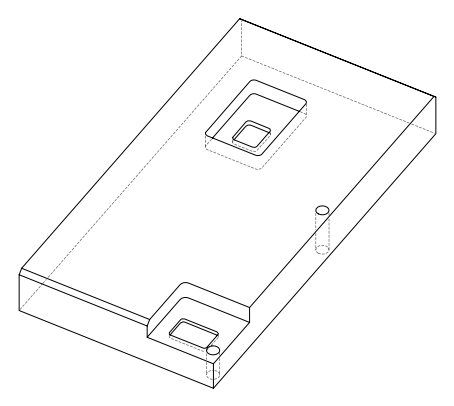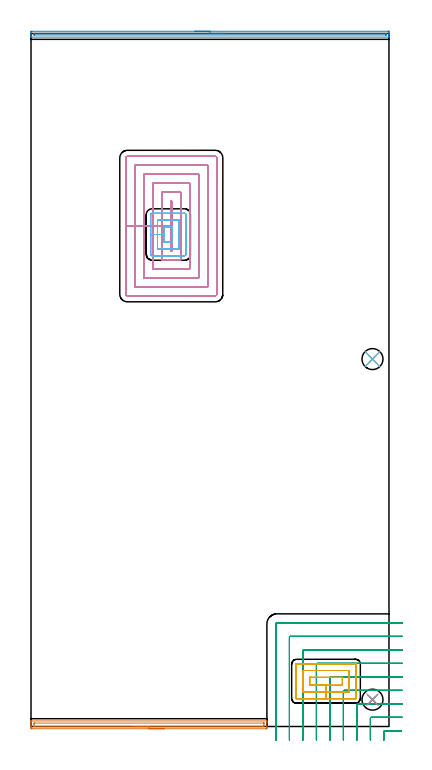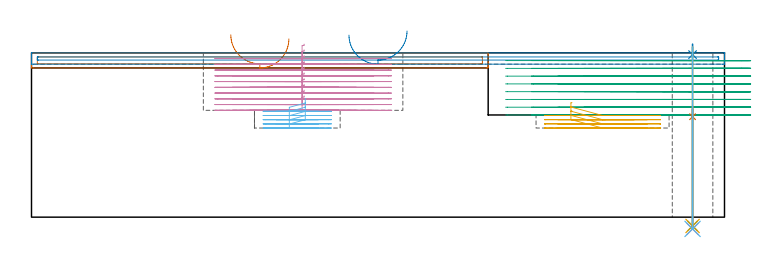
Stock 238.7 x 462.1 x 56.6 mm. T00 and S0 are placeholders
(PLAN: 12 operations, 8 tool changes, 51.1 min)
(1 AREA_MILL | FG_CHAMFER_SURFACE | UGT0205_001 | 2.7 min | 2176 mm3)
(2 AREA_MILL_1 | FG_CHAMFER_SURFACE_1 | UGT0205_001 | 3.98 min | 1815 mm3)
(3 MILL_CORNER_NOTCH_RECTANGULAR | CORNER_NOTCH_RECTANGULAR | NXT0201_011 | Follow Part, ap 3, ae 75% | 14.63 min | 130594 mm3)
(4 MILL_RECTANGULAR_POCKET | POCKET_RECTANGULAR_STRAIGHT | NXT0201_009 | Follow Part, ap 2, ae 75% | 23.88 min | 136990 mm3)
(5 MILL_RECTANGULAR_POCKET_1 | POCKET_RECTANGULAR_STRAIGHT_1 | UGT0201_014 | Follow Part, ap 1.5, ae 75% | 2.53 min | 6007 mm3)
(6 MILL_RECTANGULAR_POCKET_2 | POCKET_RECTANGULAR_STRAIGHT_2 | UGT0201_014 | Follow Part, ap 1.5, ae 75% | 2.47 min | 6091 mm3)
(7 SPOT_DRILL | STEP1HOLE | NXT0321_9005460120000 | 0.03 min | 4 mm3)
(8 SPOT_DRILL_1 | STEP1HOLE_1 | NXT0321_9005460120000 | 0.03 min | 3 mm3)
(9 DRILL_THROUGH_HOLE_INTO_CENTER | STEP1HOLE | NXT0301_055 | 0.17 min | 1942 mm3)
(10 DRILL_TO_ENLARGE_THROUGH_HOLE | STEP1HOLE | NXT0301_104 | 0.17 min | 3464 mm3)
(11 DRILL_THROUGH_HOLE_INTO_CENTER_1 | STEP1HOLE_1 | NXT0301_055 | 0.25 min | 3110 mm3)
(12 DRILL_TO_ENLARGE_THROUGH_HOLE_1 | STEP1HOLE_1 | NXT0301_104 | 0.25 min | 5580 mm3)
(TOOL UGT0205_001 | Chamfer Mill 20 x 3 x 45 deg. | D20 FL50 Z2)
(TOOL NXT0201_011 | ENDMILL 12mm [2P460-1200-NA 1630] | D12 FL38 Z6)
(TOOL NXT0201_009 | ENDMILL 8mm [2P460-0800-NA 1630] | D8 FL26 Z6)
(TOOL UGT0201_014 | End mill 6 mm | D6 FL24 Z4)
(TOOL NXT0321_9005460120000 | NC Spot Drill, 142deg, 12mm, Carbide, Uncoated | D12 PA142 FL30 Z2)
(TOOL NXT0301_055 | Carbide Drill 8.4mm [860.1-0840-042A1-MM 2214] | D8.4 PA140 FL61 Z2)
(TOOL NXT0301_104 | Carbide Drill 14mm [860.1-1400-112A1-MM 2214] | D14 PA140 FL123 Z2)
(OP 1 AREA_MILL)
G17 G21 G94 G90
T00 M6
G54
G17 G0 G90 X88.65 Y-1.5 S1061 M3
G43 Z66.6 H0
Z61.4
G94 G1 X88.612 Z60.528 F250.
X88.498 Z59.664
X88.309 Z58.812
X88.047 Z57.98
X87.713 Z57.174
X87.31 Z56.4
X86.842 Z55.664
X86.31 Z54.972
X85.721 Z54.329
X85.078 Z53.74
X84.386 Z53.208
X83.65 Z52.74
X82.876 Z52.337
X82.07 Z52.003
X81.238 Z51.741
X80.387 Z51.552
X79.522 Z51.438
X78.65 Z51.4
X0.599
X0.192 Y-1.496 Z51.401
X0.01 Y-1.491 Z51.405
X0. Y-1.095 Z51.8
Y-0.807 Z52.088
Y-0.217 Z52.677
Y0.359 Z53.256
Y0.661 Z53.558
Y2.417 Z55.312
Y3.021 Z55.92
Y3.422 Z56.321
X0.002 Y3.563 Z56.455
X0.01 Y3.698 Z56.588
X0.153 Y3.7 Z56.6
X157.147
X157.29 Y3.698 Z56.588
X157.298 Y3.563 Z56.455
X157.3 Y3.422 Z56.321
Y3.02 Z55.92
Y2.417 Z55.312
Y0.359 Z53.257
Y-0.217 Z52.677
Y-0.807 Z52.088
X157.297 Y-1.095 Z51.8
X157.29 Y-1.491 Z51.405
X157.108 Y-1.496 Z51.401
X156.701 Y-1.5 Z51.4
X78.65
Y-0.086 Z52.814
X2.249 Y-0.085 Z52.815
X2.035 Y-0.081 Z52.819
X2.015 Y-0.079 Z52.821
X2.009 Y-0.067 Z52.833
X2.003 Y-0.04 Z52.86
X2.001 Y-0.013 Z52.887
Y1.539 Z54.439
X2.003 Y1.913 Z54.813
X2.014 Y2.279 Z55.179
X2.383 Y2.284 Z55.184
X2.517 Y2.285 Z55.185
X155.051
X155.265 Y2.281 Z55.181
X155.285 Y2.279 Z55.179
X155.291 Y2.267 Z55.167
X155.297 Y2.24 Z55.14
X155.299 Y2.213 Z55.113
Y0.661 Z53.561
X155.297 Y0.287 Z53.187
X155.286 Y-0.079 Z52.821
X154.917 Y-0.084 Z52.816
X154.783 Y-0.085 Z52.815
X78.65 Y-0.086 Z52.814
X77.778 Z52.852
X76.914 Z52.966
X76.062 Z53.155
X75.23 Z53.417
X74.424 Z53.751
X73.65 Z54.154
X72.914 Z54.623
X72.222 Z55.154
X71.579 Z55.743
X70.99 Z56.386
X70.459 Z57.078
X69.99 Z57.814
X69.587 Z58.588
X69.253 Z59.394
X68.991 Z60.226
X68.802 Z61.078
X68.688 Z61.943
X68.65 Z62.814
G0 Z66.6
M5
M2
(OP 2 AREA_MILL_1)
G17 G21 G94 G90
T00 M6
G54
G17 G0 G90 X109.35 Y463.6 S1061 M3
G43 Z66.6 H0
Z62.7
G94 G1 X109.388 Z61.828 F250.
X109.502 Z60.964
X109.691 Z60.112
X109.953 Z59.28
X110.287 Z58.474
X110.69 Z57.7
X111.158 Z56.964
X111.69 Z56.272
X112.279 Z55.629
X112.922 Z55.04
X113.614 Z54.508
X114.35 Z54.04
X115.124 Z53.637
X115.93 Z53.303
X116.762 Z53.041
X117.614 Z52.852
X118.478 Z52.738
X119.35 Z52.7
X238.09
X238.697 Y463.597 Z52.698
X238.698 Y463.596 Z52.699
X238.7 Y462.989 Z53.305
Y462.424 Z53.873
Y462.096 Z54.2
Y461.531 Z54.765
Y461.204 Z55.092
Y460.549 Z55.75
Y460.148 Z56.152
X238.698 Y459.76 Z56.532
X238.695 Y459.702 Z56.589
X238.694 Y459.701
X238.536 Y459.7 Z56.6
X0.163
X0.01 Y459.703 Z56.588
X0.007 Y459.758 Z56.534
X0. Y460.148 Z56.151
Y460.549 Z55.751
Y461.204 Z55.092
Y462.424 Z53.873
Y462.989 Z53.305
X0.002 Y463.596 Z52.699
X0.003 Y463.597 Z52.698
X0.61 Y463.6 Z52.7
X119.35
Y462.186 Z54.114
X236.304
X236.683 Y462.179 Z54.121
X236.69 Y462.152 Z54.148
X236.693 Y462.096 Z54.204
X236.699 Y461.702 Z54.598
Y461.204 Z55.096
X236.697 Y461.154 Z55.146
X236.694 Y461.13 Z55.17
X236.692 Y461.124 Z55.176
X236.661 Y461.121 Z55.179
X236.483 Y461.116 Z55.184
X236.393 Y461.114 Z55.186
X2.396
X2.017 Y461.121 Z55.179
X2.01 Y461.148 Z55.152
X2.007 Y461.204 Z55.096
X2.001 Y461.598 Z54.702
Y462.096 Z54.204
X2.003 Y462.146 Z54.154
X2.006 Y462.17 Z54.13
X2.008 Y462.176 Z54.124
X2.039 Y462.179 Z54.121
X2.217 Y462.184 Z54.116
X2.307 Y462.186 Z54.114
X119.35
X120.222 Z54.152
X121.086 Z54.266
X121.938 Z54.455
X122.77 Z54.717
X123.576 Z55.051
X124.35 Z55.454
X125.086 Z55.923
X125.778 Z56.454
X126.421 Z57.043
X127.01 Z57.686
X127.542 Z58.378
X128.01 Z59.114
X128.413 Z59.888
X128.747 Z60.694
X129.009 Z61.526
X129.198 Z62.378
X129.312 Z63.243
X129.35 Z64.114
G0 Z66.6
M5
M2
(OP 3 MILL_CORNER_NOTCH_RECTANGULAR)
G17 G21 G94 G90
T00 M6
G54
G17 G0 G90 X246.953 Y-2.9 S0 M3
G43 Z66.6 H1
Z53.925
G94 G1 X243.953 F250.
X235.894 F500.
G3 X235.3 Y-3.495 R0.6
G1 Y-6.
Y-9. F250.
G0 Z66.6
X247.7 Y6.1
Z53.925
G1 X244.7
X226.895 F500.
G3 X226.3 Y5.505 R0.6
G1 Y-6.
Y-9. F250.
G0 Z66.6
X247.7 Y15.1
Z53.925
G1 X244.7
X217.895 F500.
G3 X217.3 Y14.505 R0.6
G1 Y-6.
Y-9. F250.
G0 Z66.6
X247.7 Y24.1
Z53.925
G1 X244.7
X208.895 F500.
G3 X208.3 Y23.505 R0.6
G1 Y-6.
Y-9. F250.
G0 Z66.6
X247.7 Y33.1
Z53.925
G1 X244.7
X199.896 F500.
G3 X199.3 Y32.504 R0.6
G1 Y-6.
Y-9. F250.
G0 Z66.6
X247.7 Y42.1
Z53.925
G1 X244.7
X190.896 F500.
G3 X190.3 Y41.504 R0.6
G1 Y-6.
Y-9. F250.
G0 Z66.6
X247.7 Y51.1
Z53.925
G1 X244.7
X181.896 F500.
G3 X181.3 Y50.504 R0.6
G1 Y-6.
Y-9. F250.
G0 Z66.6
X247.7 Y60.1
Z53.925
G1 X244.7
X172.896 F500.
G3 X172.3 Y59.504 R0.6
G1 Y-6.
Y-9. F250.
G0 Z66.6
X247.7 Y69.1
Z53.925
G1 X244.7
X163.896 F500.
G3 X163.3 Y68.504 R0.6
G1 Y-6.
Y-9. F250.
G0 Z66.6
X246.953 Y-2.9
Z51.25
G1 X243.953
X235.895 F500.
G3 X235.3 Y-3.495 R0.6
G1 Y-6.
Y-9. F250.
G0 Z66.6
X247.7 Y6.1
Z51.25
G1 X244.7
X226.895 F500.
G3 X226.3 Y5.505 R0.6
G1 Y-6.
Y-9. F250.
G0 Z66.6
X247.7 Y15.1
Z51.25
G1 X244.7
X217.895 F500.
G3 X217.3 Y14.505 R0.6
G1 Y-6.
Y-9. F250.
G0 Z66.6
X247.7 Y24.1
Z51.25
G1 X244.7
X208.895 F500.
G3 X208.3 Y23.505 R0.6
G1 Y-6.
Y-9. F250.
G0 Z66.6
X247.7 Y33.1
Z51.25
G1 X244.7
X199.896 F500.
G3 X199.3 Y32.504 R0.6
G1 Y-6.
Y-9. F250.
G0 Z66.6
X247.7 Y42.1
Z51.25
G1 X244.7
X190.896 F500.
G3 X190.3 Y41.504 R0.6
G1 Y-6.
Y-9. F250.
G0 Z66.6
X247.7 Y51.1
Z51.25
G1 X244.7
X181.896 F500.
G3 X181.3 Y50.504 R0.6
G1 Y-6.
Y-9. F250.
G0 Z66.6
X247.7 Y60.1
Z51.25
G1 X244.7
X172.896 F500.
G3 X172.3 Y59.504 R0.6
G1 Y-6.
Y-9. F250.
G0 Z66.6
X247.7 Y69.1
Z51.25
G1 X244.7
X163.896 F500.
G3 X163.3 Y68.504 R0.6
G1 Y-6.
Y-9. F250.
G0 Z66.6
X246.953 Y-2.9
Z48.575
G1 X243.953
X235.895 F500.
G3 X235.3 Y-3.495 R0.6
G1 Y-6.
Y-9. F250.
G0 Z66.6
X247.7 Y6.1
Z48.575
G1 X244.7
X226.895 F500.
G3 X226.3 Y5.505 R0.6
G1 Y-6.
Y-9. F250.
G0 Z66.6
X247.7 Y15.1
Z48.575
G1 X244.7
X217.895 F500.
G3 X217.3 Y14.505 R0.6
G1 Y-6.
Y-9. F250.
G0 Z66.6
X247.7 Y24.1
Z48.575
G1 X244.7
X208.895 F500.
G3 X208.3 Y23.505 R0.6
G1 Y-6.
Y-9. F250.
G0 Z66.6
X247.7 Y33.1
Z48.575
G1 X244.7
X199.896 F500.
G3 X199.3 Y32.504 R0.6
G1 Y-6.
Y-9. F250.
G0 Z66.6
X247.7 Y42.1
Z48.575
G1 X244.7
X190.896 F500.
G3 X190.3 Y41.504 R0.6
G1 Y-6.
Y-9. F250.
G0 Z66.6
X247.7 Y51.1
Z48.575
G1 X244.7
X181.896 F500.
G3 X181.3 Y50.504 R0.6
G1 Y-6.
Y-9. F250.
G0 Z66.6
X247.7 Y60.1
Z48.575
G1 X244.7
X172.896 F500.
G3 X172.3 Y59.504 R0.6
G1 Y-6.
Y-9. F250.
G0 Z66.6
X247.7 Y69.1
Z48.575
G1 X244.7
X163.896 F500.
G3 X163.3 Y68.504 R0.6
G1 Y-6.
Y-9. F250.
G0 Z66.6
X246.953 Y-2.9
Z45.9
G1 X243.953
X235.895 F500.
G3 X235.3 Y-3.495 R0.6
G1 Y-6.
Y-9. F250.
G0 Z66.6
X247.7 Y6.1
Z45.9
G1 X244.7
X226.895 F500.
G3 X226.3 Y5.505 R0.6
G1 Y-6.
Y-9. F250.
G0 Z66.6
X247.7 Y15.1
Z45.9
G1 X244.7
X217.895 F500.
G3 X217.3 Y14.505 R0.6
G1 Y-6.
Y-9. F250.
G0 Z66.6
X247.7 Y24.1
Z45.9
G1 X244.7
X208.895 F500.
G3 X208.3 Y23.505 R0.6
G1 Y-6.
Y-9. F250.
G0 Z66.6
X247.7 Y33.1
Z45.9
G1 X244.7
X199.896 F500.
G3 X199.3 Y32.504 R0.6
G1 Y-6.
Y-9. F250.
G0 Z66.6
X247.7 Y42.1
Z45.9
G1 X244.7
X190.896 F500.
G3 X190.3 Y41.504 R0.6
G1 Y-6.
Y-9. F250.
G0 Z66.6
X247.7 Y51.1
Z45.9
G1 X244.7
X181.896 F500.
G3 X181.3 Y50.504 R0.6
G1 Y-6.
Y-9. F250.
G0 Z66.6
X247.7 Y60.1
Z45.9
G1 X244.7
X172.896 F500.
G3 X172.3 Y59.504 R0.6
G1 Y-6.
Y-9. F250.
G0 Z66.6
X247.7 Y69.1
Z45.9
G1 X244.7
X163.896 F500.
G3 X163.3 Y68.504 R0.6
G1 Y-6.
Y-9. F250.
G0 Z66.6
X246.953 Y-2.9
Z43.225
G1 X243.953
X235.895 F500.
G3 X235.3 Y-3.495 R0.6
G1 Y-6.
Y-9. F250.
G0 Z66.6
X247.7 Y6.1
Z43.225
G1 X244.7
X226.895 F500.
G3 X226.3 Y5.505 R0.6
G1 Y-6.
Y-9. F250.
G0 Z66.6
X247.7 Y15.1
Z43.225
G1 X244.7
X217.895 F500.
G3 X217.3 Y14.505 R0.6
G1 Y-6.
Y-9. F250.
G0 Z66.6
X247.7 Y24.1
Z43.225
G1 X244.7
X208.895 F500.
G3 X208.3 Y23.505 R0.6
G1 Y-6.
Y-9. F250.
G0 Z66.6
X247.7 Y33.1
Z43.225
G1 X244.7
X199.896 F500.
G3 X199.3 Y32.504 R0.6
G1 Y-6.
Y-9. F250.
G0 Z66.6
X247.7 Y42.1
Z43.225
G1 X244.7
X190.896 F500.
G3 X190.3 Y41.504 R0.6
G1 Y-6.
Y-9. F250.
G0 Z66.6
X247.7 Y51.1
Z43.225
G1 X244.7
X181.896 F500.
G3 X181.3 Y50.504 R0.6
G1 Y-6.
Y-9. F250.
G0 Z66.6
X247.7 Y60.1
Z43.225
G1 X244.7
X172.896 F500.
G3 X172.3 Y59.504 R0.6
G1 Y-6.
Y-9. F250.
G0 Z66.6
X247.7 Y69.1
Z43.225
G1 X244.7
X163.896 F500.
G3 X163.3 Y68.504 R0.6
G1 Y-6.
Y-9. F250.
G0 Z66.6
X246.953 Y-2.9
Z40.55
G1 X243.953
X235.895 F500.
G3 X235.3 Y-3.495 R0.6
G1 Y-6.
Y-9. F250.
G0 Z66.6
X247.7 Y6.1
Z40.55
G1 X244.7
X226.895 F500.
G3 X226.3 Y5.505 R0.6
G1 Y-6.
Y-9. F250.
G0 Z66.6
X247.7 Y15.1
Z40.55
G1 X244.7
X217.895 F500.
G3 X217.3 Y14.505 R0.6
G1 Y-6.
Y-9. F250.
G0 Z66.6
X247.7 Y24.1
Z40.55
G1 X244.7
X208.895 F500.
G3 X208.3 Y23.505 R0.6
G1 Y-6.
Y-9. F250.
G0 Z66.6
X247.7 Y33.1
Z40.55
G1 X244.7
X199.896 F500.
G3 X199.3 Y32.504 R0.6
G1 Y-6.
Y-9. F250.
G0 Z66.6
X247.7 Y42.1
Z40.55
G1 X244.7
X190.896 F500.
G3 X190.3 Y41.504 R0.6
G1 Y-6.
Y-9. F250.
G0 Z66.6
X247.7 Y51.1
Z40.55
G1 X244.7
X181.896 F500.
G3 X181.3 Y50.504 R0.6
G1 Y-6.
Y-9. F250.
G0 Z66.6
X247.7 Y60.1
Z40.55
G1 X244.7
X172.896 F500.
G3 X172.3 Y59.504 R0.6
G1 Y-6.
Y-9. F250.
G0 Z66.6
X247.7 Y69.1
Z40.55
G1 X244.7
X163.896 F500.
G3 X163.3 Y68.504 R0.6
G1 Y-6.
Y-9. F250.
G0 Z66.6
X246.953 Y-2.9
Z37.875
G1 X243.953
X235.895 F500.
G3 X235.3 Y-3.495 R0.6
G1 Y-6.
Y-9. F250.
G0 Z66.6
X247.7 Y6.1
Z37.875
G1 X244.7
X226.895 F500.
G3 X226.3 Y5.505 R0.6
G1 Y-6.
Y-9. F250.
G0 Z66.6
X247.7 Y15.1
Z37.875
G1 X244.7
X217.895 F500.
G3 X217.3 Y14.505 R0.6
G1 Y-6.
Y-9. F250.
G0 Z66.6
X247.7 Y24.1
Z37.875
G1 X244.7
X208.895 F500.
G3 X208.3 Y23.505 R0.6
G1 Y-6.
Y-9. F250.
G0 Z66.6
X247.7 Y33.1
Z37.875
G1 X244.7
X199.896 F500.
G3 X199.3 Y32.504 R0.6
G1 Y-6.
Y-9. F250.
G0 Z66.6
X247.7 Y42.1
Z37.875
G1 X244.7
X190.896 F500.
G3 X190.3 Y41.504 R0.6
G1 Y-6.
Y-9. F250.
G0 Z66.6
X247.7 Y51.1
Z37.875
G1 X244.7
X181.896 F500.
G3 X181.3 Y50.504 R0.6
G1 Y-6.
Y-9. F250.
G0 Z66.6
X247.7 Y60.1
Z37.875
G1 X244.7
X172.896 F500.
G3 X172.3 Y59.504 R0.6
G1 Y-6.
Y-9. F250.
G0 Z66.6
X247.7 Y69.1
Z37.875
G1 X244.7
X163.896 F500.
G3 X163.3 Y68.504 R0.6
G1 Y-6.
Y-9. F250.
G0 Z66.6
X246.953 Y-2.9
Z35.2
G1 X243.953
X235.895 F500.
G3 X235.3 Y-3.495 R0.6
G1 Y-6.
Y-9. F250.
G0 Z66.6
X247.7 Y6.1
Z35.2
G1 X244.7
X226.895 F500.
G3 X226.3 Y5.505 R0.6
G1 Y-6.
Y-9. F250.
G0 Z66.6
X247.7 Y15.1
Z35.2
G1 X244.7
X217.895 F500.
G3 X217.3 Y14.505 R0.6
G1 Y-6.
Y-9. F250.
G0 Z66.6
X247.7 Y24.1
Z35.2
G1 X244.7
X208.895 F500.
G3 X208.3 Y23.505 R0.6
G1 Y-6.
Y-9. F250.
G0 Z66.6
X247.7 Y33.1
Z35.2
G1 X244.7
X199.896 F500.
G3 X199.3 Y32.504 R0.6
G1 Y-6.
Y-9. F250.
G0 Z66.6
X247.7 Y42.1
Z35.2
G1 X244.7
X190.896 F500.
G3 X190.3 Y41.504 R0.6
G1 Y-6.
Y-9. F250.
G0 Z66.6
X247.7 Y51.1
Z35.2
G1 X244.7
X181.896 F500.
G3 X181.3 Y50.504 R0.6
G1 Y-6.
Y-9. F250.
G0 Z66.6
X247.7 Y60.1
Z35.2
G1 X244.7
X172.896 F500.
G3 X172.3 Y59.504 R0.6
G1 Y-6.
Y-9. F250.
G0 Z66.6
X247.7 Y69.1
Z35.2
G1 X244.7
X163.896 F500.
G3 X163.3 Y68.504 R0.6
G1 Y-6.
Y-9. F250.
G0 Z66.6
M5
M2
(OP 4 MILL_RECTANGULAR_POCKET)
G17 G21 G94 G90
T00 M6
G54
G17 G0 G90 X93.9 Y348.814 S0 M3
G43 Z66.6 H1
Z59.6
G94 G1 Y350.2 Z59.229 F250.
X93.2 Z59.041
Y333.7 Z54.62
Y317.2 F500.
X93.9
Y350.2
X93.2
Y333.7
X87.2
Y311.2
X99.9
Y356.2
X87.2
Y333.7
X81.2
Y305.2
X105.9
Y362.2
X81.2
Y333.7
X75.2
Y299.2
X111.9
Y368.2
X75.2
Y333.7
X69.2
Y293.2
X117.9
Y374.2
X69.2
Y333.7
X63.2
Y288.2
G3 X64.2 Y287.2 R1.
G1 X122.9
G3 X123.9 Y288.2 R1.
G1 Y379.2
G3 X122.9 Y380.2 R1.
G1 X64.2
G3 X63.2 Y379.2 R1.
G1 Y333.7
Y332.7
G0 X93.9 Y348.814 Z57.62
G1 Y350.2 Z57.249 F250.
X93.2 Z57.061
Y333.7 Z52.64
Y317.2 F500.
X93.9
Y350.2
X93.2
Y333.7
X87.2
Y311.2
X99.9
Y356.2
X87.2
Y333.7
X81.2
Y305.2
X105.9
Y362.2
X81.2
Y333.7
X75.2
Y299.2
X111.9
Y368.2
X75.2
Y333.7
X69.2
Y293.2
X117.9
Y374.2
X69.2
Y333.7
X63.2
Y288.2
G3 X64.2 Y287.2 R1.
G1 X122.9
G3 X123.9 Y288.2 R1.
G1 Y379.2
G3 X122.9 Y380.2 R1.
G1 X64.2
G3 X63.2 Y379.2 R1.
G1 Y333.7
Y332.7
G0 X93.9 Y348.814 Z55.64
G1 Y350.2 Z55.269 F250.
X93.2 Z55.081
Y333.7 Z50.66
Y317.2 F500.
X93.9
Y350.2
X93.2
Y333.7
X87.2
Y311.2
X99.9
Y356.2
X87.2
Y333.7
X81.2
Y305.2
X105.9
Y362.2
X81.2
Y333.7
X75.2
Y299.2
X111.9
Y368.2
X75.2
Y333.7
X69.2
Y293.2
X117.9
Y374.2
X69.2
Y333.7
X63.2
Y288.2
G3 X64.2 Y287.2 R1.
G1 X122.9
G3 X123.9 Y288.2 R1.
G1 Y379.2
G3 X122.9 Y380.2 R1.
G1 X64.2
G3 X63.2 Y379.2 R1.
G1 Y333.7
Y332.7
G0 X93.9 Y348.814 Z53.66
G1 Y350.2 Z53.289 F250.
X93.2 Z53.101
Y333.7 Z48.68
Y317.2 F500.
X93.9
Y350.2
X93.2
Y333.7
X87.2
Y311.2
X99.9
Y356.2
X87.2
Y333.7
X81.2
Y305.2
X105.9
Y362.2
X81.2
Y333.7
X75.2
Y299.2
X111.9
Y368.2
X75.2
Y333.7
X69.2
Y293.2
X117.9
Y374.2
X69.2
Y333.7
X63.2
Y288.2
G3 X64.2 Y287.2 R1.
G1 X122.9
G3 X123.9 Y288.2 R1.
G1 Y379.2
G3 X122.9 Y380.2 R1.
G1 X64.2
G3 X63.2 Y379.2 R1.
G1 Y333.7
Y332.7
G0 X93.9 Y348.814 Z51.68
G1 Y350.2 Z51.309 F250.
X93.2 Z51.121
Y333.7 Z46.7
Y317.2 F500.
X93.9
Y350.2
X93.2
Y333.7
X87.2
Y311.2
X99.9
Y356.2
X87.2
Y333.7
X81.2
Y305.2
X105.9
Y362.2
X81.2
Y333.7
X75.2
Y299.2
X111.9
Y368.2
X75.2
Y333.7
X69.2
Y293.2
X117.9
Y374.2
X69.2
Y333.7
X63.2
Y288.2
G3 X64.2 Y287.2 R1.
G1 X122.9
G3 X123.9 Y288.2 R1.
G1 Y379.2
G3 X122.9 Y380.2 R1.
G1 X64.2
G3 X63.2 Y379.2 R1.
G1 Y333.7
Y332.7
G0 X93.9 Y348.814 Z49.7
G1 Y350.2 Z49.329 F250.
X93.2 Z49.141
Y333.7 Z44.72
Y317.2 F500.
X93.9
Y350.2
X93.2
Y333.7
X87.2
Y311.2
X99.9
Y356.2
X87.2
Y333.7
X81.2
Y305.2
X105.9
Y362.2
X81.2
Y333.7
X75.2
Y299.2
X111.9
Y368.2
X75.2
Y333.7
X69.2
Y293.2
X117.9
Y374.2
X69.2
Y333.7
X63.2
Y288.2
G3 X64.2 Y287.2 R1.
G1 X122.9
G3 X123.9 Y288.2 R1.
G1 Y379.2
G3 X122.9 Y380.2 R1.
G1 X64.2
G3 X63.2 Y379.2 R1.
G1 Y333.7
Y332.7
G0 X93.9 Y348.814 Z47.72
G1 Y350.2 Z47.349 F250.
X93.2 Z47.161
Y333.7 Z42.74
Y317.2 F500.
X93.9
Y350.2
X93.2
Y333.7
X87.2
Y311.2
X99.9
Y356.2
X87.2
Y333.7
X81.2
Y305.2
X105.9
Y362.2
X81.2
Y333.7
X75.2
Y299.2
X111.9
Y368.2
X75.2
Y333.7
X69.2
Y293.2
X117.9
Y374.2
X69.2
Y333.7
X63.2
Y288.2
G3 X64.2 Y287.2 R1.
G1 X122.9
G3 X123.9 Y288.2 R1.
G1 Y379.2
G3 X122.9 Y380.2 R1.
G1 X64.2
G3 X63.2 Y379.2 R1.
G1 Y333.7
Y332.7
G0 X93.9 Y348.814 Z45.74
G1 Y350.2 Z45.369 F250.
X93.2 Z45.181
Y333.7 Z40.76
Y317.2 F500.
X93.9
Y350.2
X93.2
Y333.7
X87.2
Y311.2
X99.9
Y356.2
X87.2
Y333.7
X81.2
Y305.2
X105.9
Y362.2
X81.2
Y333.7
X75.2
Y299.2
X111.9
Y368.2
X75.2
Y333.7
X69.2
Y293.2
X117.9
Y374.2
X69.2
Y333.7
X63.2
Y288.2
G3 X64.2 Y287.2 R1.
G1 X122.9
G3 X123.9 Y288.2 R1.
G1 Y379.2
G3 X122.9 Y380.2 R1.
G1 X64.2
G3 X63.2 Y379.2 R1.
G1 Y333.7
Y332.7
G0 X93.9 Y348.814 Z43.76
G1 Y350.2 Z43.389 F250.
X93.2 Z43.201
Y333.7 Z38.78
Y317.2 F500.
X93.9
Y350.2
X93.2
Y333.7
X87.2
Y311.2
X99.9
Y356.2
X87.2
Y333.7
X81.2
Y305.2
X105.9
Y362.2
X81.2
Y333.7
X75.2
Y299.2
X111.9
Y368.2
X75.2
Y333.7
X69.2
Y293.2
X117.9
Y374.2
X69.2
Y333.7
X63.2
Y288.2
G3 X64.2 Y287.2 R1.
G1 X122.9
G3 X123.9 Y288.2 R1.
G1 Y379.2
G3 X122.9 Y380.2 R1.
G1 X64.2
G3 X63.2 Y379.2 R1.
G1 Y333.7
Y332.7
G0 X93.9 Y348.814 Z41.78
G1 Y350.2 Z41.409 F250.
X93.2 Z41.221
Y333.7 Z36.8
Y317.2 F500.
X93.9
Y350.2
X93.2
Y333.7
X87.2
Y311.2
X99.9
Y356.2
X87.2
Y333.7
X81.2
Y305.2
X105.9
Y362.2
X81.2
Y333.7
X75.2
Y299.2
X111.9
Y368.2
X75.2
Y333.7
X69.2
Y293.2
X117.9
Y374.2
X69.2
Y333.7
X63.2
Y288.2
G3 X64.2 Y287.2 R1.
G1 X122.9
G3 X123.9 Y288.2 R1.
G1 Y379.2
G3 X122.9 Y380.2 R1.
G1 X64.2
G3 X63.2 Y379.2 R1.
G1 Y333.7
Y332.7
G0 Z66.6
M5
M2
(OP 5 MILL_RECTANGULAR_POCKET_1)
G17 G21 G94 G90
T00 M6
G54
G17 G0 G90 X186.166 Y32.8 S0 M3
G43 Z66.6 H0
Z39.456
G94 G1 X185.8 Z39.357 F250.
Y27.5 Z37.937
X196.7 Z35.017
X207.6 F500.
Y32.8
X185.8
Y27.5
X196.7
Y23.
X212.1
Y37.3
X181.3
Y23.
X196.7
Y18.5
X216.5
X216.555 Y18.505
X216.595 Y18.545
X216.6 Y18.6
Y41.7
X216.595 Y41.755
X216.555 Y41.795
X216.5 Y41.8
X176.9
X176.845 Y41.795
X176.805 Y41.755
X176.8 Y41.7
Y18.6
X176.805 Y18.545
X176.845 Y18.505
X176.9 Y18.5
X196.7
X197.7
G0 X186.166 Y32.8 Z38.017
G1 X185.8 Z37.919 F250.
Y27.5 Z36.498
X196.7 Z33.578
X207.6 F500.
Y32.8
X185.8
Y27.5
X196.7
Y23.
X212.1
Y37.3
X181.3
Y23.
X196.7
Y18.5
X216.5
X216.555 Y18.505
X216.595 Y18.545
X216.6 Y18.6
Y41.7
X216.595 Y41.755
X216.555 Y41.795
X216.5 Y41.8
X176.9
X176.845 Y41.795
X176.805 Y41.755
X176.8 Y41.7
Y18.6
X176.805 Y18.545
X176.845 Y18.505
X176.9 Y18.5
X196.7
X197.7
G0 X186.166 Y32.8 Z36.578
G1 X185.8 Z36.48 F250.
Y27.5 Z35.06
X196.7 Z32.139
X207.6 F500.
Y32.8
X185.8
Y27.5
X196.7
Y23.
X212.1
Y37.3
X181.3
Y23.
X196.7
Y18.5
X216.5
X216.555 Y18.505
X216.595 Y18.545
X216.6 Y18.6
Y41.7
X216.595 Y41.755
X216.555 Y41.795
X216.5 Y41.8
X176.9
X176.845 Y41.795
X176.805 Y41.755
X176.8 Y41.7
Y18.6
X176.805 Y18.545
X176.845 Y18.505
X176.9 Y18.5
X196.7
X197.7
G0 X186.166 Y32.8 Z35.139
G1 X185.8 Z35.041 F250.
Y27.5 Z33.621
X196.7 Z30.7
X207.6 F500.
Y32.8
X185.8
Y27.5
X196.7
Y23.
X212.1
Y37.3
X181.3
Y23.
X196.7
Y18.5
X216.5
X216.555 Y18.505
X216.595 Y18.545
X216.6 Y18.6
Y41.7
X216.595 Y41.755
X216.555 Y41.795
X216.5 Y41.8
X176.9
X176.845 Y41.795
X176.805 Y41.755
X176.8 Y41.7
Y18.6
X176.805 Y18.545
X176.845 Y18.505
X176.9 Y18.5
X196.7
X197.7
G0 Z66.6
M5
M2
(OP 6 MILL_RECTANGULAR_POCKET_2)
G17 G21 G94 G90
T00 M6
G54
G17 G0 G90 X94.3 Y327.284 S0 M3
G43 Z66.6 H0
Z40.894
G94 G1 Y333.2 Z39.309 F250.
X88.8 Z37.835
Y328.05 Z36.456
Y322.9 F500.
X94.3
Y333.2
X88.8
Y328.05
X84.3
Y318.4
X98.8
Y337.7
X84.3
Y328.05
X79.8
Y314.8
G3 X80.7 Y313.9 R0.9
G1 X102.4
G3 X103.3 Y314.8 R0.9
G1 Y341.3
G3 X102.4 Y342.2 R0.9
G1 X80.7
G3 X79.8 Y341.3 R0.9
G1 Y328.05
Y327.05
G0 X94.3 Y327.284 Z39.456
G1 Y333.2 Z37.87 F250.
X88.8 Z36.397
Y328.05 Z35.017
Y322.9 F500.
X94.3
Y333.2
X88.8
Y328.05
X84.3
Y318.4
X98.8
Y337.7
X84.3
Y328.05
X79.8
Y314.8
G3 X80.7 Y313.9 R0.9
G1 X102.4
G3 X103.3 Y314.8 R0.9
G1 Y341.3
G3 X102.4 Y342.2 R0.9
G1 X80.7
G3 X79.8 Y341.3 R0.9
G1 Y328.05
Y327.05
G0 X94.3 Y327.284 Z38.017
G1 Y333.2 Z36.431 F250.
X88.8 Z34.958
Y328.05 Z33.578
Y322.9 F500.
X94.3
Y333.2
X88.8
Y328.05
X84.3
Y318.4
X98.8
Y337.7
X84.3
Y328.05
X79.8
Y314.8
G3 X80.7 Y313.9 R0.9
G1 X102.4
G3 X103.3 Y314.8 R0.9
G1 Y341.3
G3 X102.4 Y342.2 R0.9
G1 X80.7
G3 X79.8 Y341.3 R0.9
G1 Y328.05
Y327.05
G0 X94.3 Y327.284 Z36.578
G1 Y333.2 Z34.993 F250.
X88.8 Z33.519
Y328.05 Z32.139
Y322.9 F500.
X94.3
Y333.2
X88.8
Y328.05
X84.3
Y318.4
X98.8
Y337.7
X84.3
Y328.05
X79.8
Y314.8
G3 X80.7 Y313.9 R0.9
G1 X102.4
G3 X103.3 Y314.8 R0.9
G1 Y341.3
G3 X102.4 Y342.2 R0.9
G1 X80.7
G3 X79.8 Y341.3 R0.9
G1 Y328.05
Y327.05
G0 X94.3 Y327.284 Z35.139
G1 Y333.2 Z33.554 F250.
X88.8 Z32.08
Y328.05 Z30.7
Y322.9 F500.
X94.3
Y333.2
X88.8
Y328.05
X84.3
Y318.4
X98.8
Y337.7
X84.3
Y328.05
X79.8
Y314.8
G3 X80.7 Y313.9 R0.9
G1 X102.4
G3 X103.3 Y314.8 R0.9
G1 Y341.3
G3 X102.4 Y342.2 R0.9
G1 X80.7
G3 X79.8 Y341.3 R0.9
G1 Y328.05
Y327.05
G0 Z66.6
M5
M2
(OP 7 SPOT_DRILL)
G17 G21 G94 G90
T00 M6
G54
G17 G0 G90 X227.7 Y17.9 S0 M3
G43 Z66.6 H0
G94 G81 G98 Z34.597 F250. R38.2
G80
M5
M2
(OP 8 SPOT_DRILL_1)
G17 G21 G94 G90
T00 M6
G54
G17 G0 G90 X227.7 Y245. S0 M3
G43 Z66.6 H0
G94 G81 G98 Z55.997 F250. R59.6
G80
M5
M2
(OP 9 DRILL_THROUGH_HOLE_INTO_CENTER)
G17 G21 G94 G90
T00 M6
G54
G17 G0 G90 X227.7 Y17.9 S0 M3
G43 Z66.6 H1
G94 G73 G98 Z-3.029 F250. Q7.646 R37.2
G80
M5
M2
(OP 10 DRILL_TO_ENLARGE_THROUGH_HOLE)
G17 G21 G94 G90
T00 M6
G54
G17 G0 G90 X227.7 Y17.9 S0 M3
G43 Z66.6 H1
G94 G73 G98 Z-4.048 F250. Q13.083 R37.2
G80
M5
M2
(OP 11 DRILL_THROUGH_HOLE_INTO_CENTER_1)
G17 G21 G94 G90
T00 M6
G54
G17 G0 G90 X227.7 Y245. S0 M3
G43 Z66.6 H1
G94 G73 G98 Z-3.029 F250. Q7.454 R58.6
G80
M5
M2
(OP 12 DRILL_TO_ENLARGE_THROUGH_HOLE_1)
G17 G21 G94 G90
T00 M6
G54
G17 G0 G90 X227.7 Y245. S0 M3
G43 Z66.6 H1
G94 G73 G98 Z-4.048 F250. Q12.13 R58.6
G80
M5
M2
